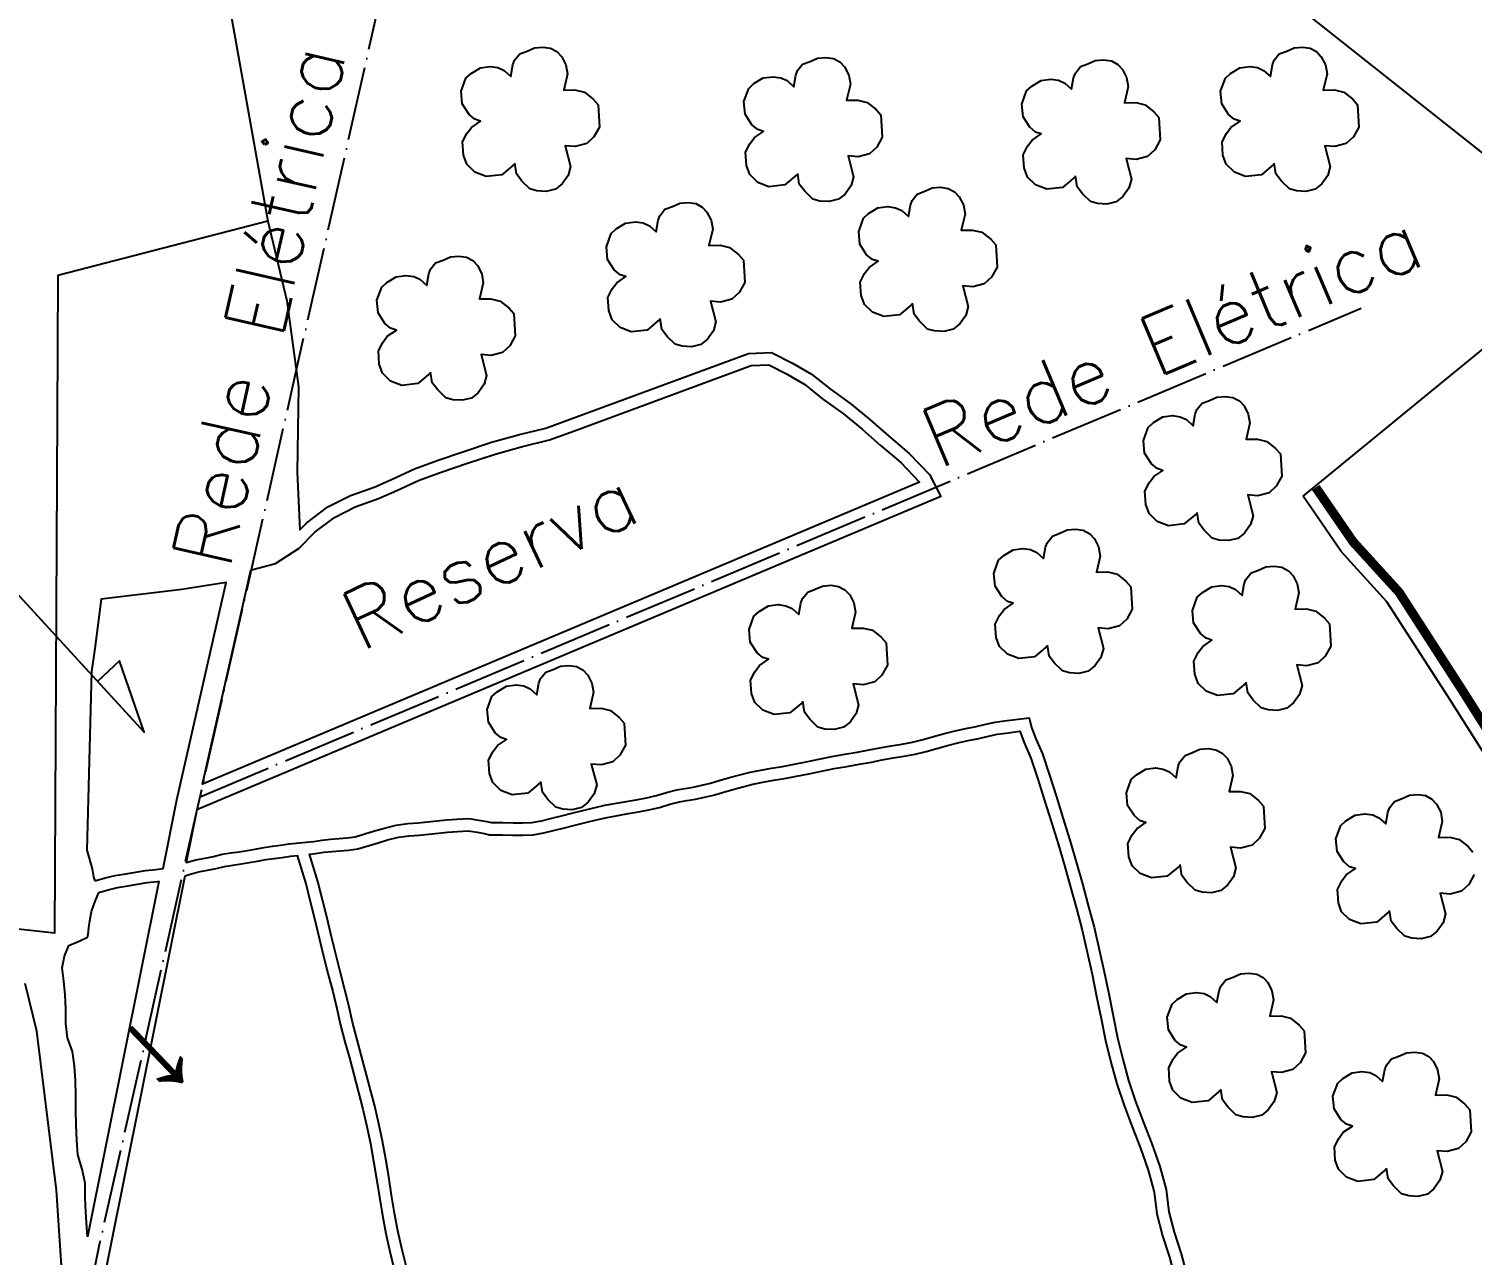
# Model space of a CAD drawing. Extents: x 734557 to 737707, y 7817455 to 7821910.
# Drawn here: x 736051.8 to 736521.6, y 7820057.4 to 7820456.4 of the extents above; entities that cross this region are included whole.
import ezdxf

# ---------------------------------------------------------------- set-up
doc = ezdxf.new("R2010")
doc.units = 0
doc.header["$MEASUREMENT"] = 0
doc.linetypes.add('ACAD_ISO04W100', pattern=[30, 24, -3, 0, -3])
doc.linetypes.add('CONTINUO', pattern=[0])
for name, color, linetype in [('0114000150', 1, 'Continuous'), ('0114000150032', 5, 'Continuous'), ('0114000150033', 5, 'Continuous'), ('CURSOS_D_AGUA', 4, 'Continuous'), ('MATO', 3, 'Continuous'), ('REDE_DE_LUZ', 6, 'ACAD_ISO04W100'), ('TEXTO', 7, 'Continuous')]:
    doc.layers.add(name, color=color, linetype=linetype)
doc.layers.add('0114000150049', color=5, linetype='Continuous', lineweight=25)
doc.layers.add('TEXTO_DIVERSOS', color=7, linetype='Continuous', lineweight=5)
doc.styles.add('ROMANS', font='romans')
doc.styles.add('SIMPLEX', font='simplex', dxfattribs={"height": 0.2})

msp = doc.modelspace()

# ---------------------------------------------------------------- linework, layer by layer
at = {"layer": '0114000150'}
for points in [[(736145.56, 7820718.34), (736054.37, 7820646.36), (736056.44, 7820471.57), (736116.87, 7820465.56), (736129.64, 7820393.86), (736061.25, 7820376.23), (736061.12, 7820352.4), (736060.24, 7820162.14), (735852.66, 7820185.09)], [(737042.82, 7819134.72), (736870.68, 7819321.43), (736793.91, 7819402.49), (736738.48, 7819461.99), (736685.07, 7819519.98), (736624.11, 7819585.42), (736559.11, 7819654.61), (736517.02, 7819700.24), (736484.16, 7819733.16), (736746.12, 7819940.44), (736725.05, 7819970.82), (736697.38, 7819996.73), (736667, 7820041), (736639.63, 7820097.46), (736571.37, 7820164.12), (736548.26, 7820184.6), (736513.82, 7820239.04), (736493.84, 7820270.01), (736478.93, 7820286.39), (736466.56, 7820304.37), (736564.64, 7820384.68), (736246, 7820637.01), (736179.27, 7820690.31)]]:
    msp.add_lwpolyline(points, dxfattribs=at)
at = {"layer": '0114000150032', "linetype": 'CONTINUO', "flags": 128}
for points in [[(736168.55, 7819643.36), (736163.73, 7819645.54), (736158.37, 7819648.51), (736153.08, 7819651.38), (736147.83, 7819654.2), (736142.19, 7819657.19), (736136.4, 7819659.97), (736130.35, 7819662.34), (736124.28, 7819664.48), (736118.2, 7819666.5), (736112, 7819668.47), (736105.63, 7819670.55), (736098.91, 7819672.87), (736086.29, 7819678.51), (736086.22, 7819681.53), (736085.96, 7819687.35), (736085.83, 7819692.34), (736085.68, 7819697.65), (736085.51, 7819703.6), (736085.28, 7819709.88), (736085.03, 7819716.33), (736084.99, 7819722.73), (736084.91, 7819729.13), (736084.78, 7819735.53), (736084.6, 7819741.86), (736084.39, 7819748.16), (736084.34, 7819754.29), (736084.12, 7819760.39), (736083.59, 7819766.44), (736083.32, 7819772.34), (736083.18, 7819778.17), (736082.92, 7819784.33), (736082.68, 7819790.57), (736082.48, 7819796.99), (736082.31, 7819803.34), (736082.14, 7819809.64), (736081.92, 7819815.72), (736081.71, 7819821.83), (736081.51, 7819827.99), (736081.36, 7819834.15), (736081.24, 7819840.31), (736080.93, 7819846.4), (736080.69, 7819852.48), (736080.58, 7819858.51), (736080.42, 7819864.43), (736080.22, 7819870.3), (736079.02, 7819875.56), (736077.86, 7819880.98), (736076.74, 7819886.71), (736076.21, 7819893.12), (736075.97, 7819899.85), (736075.69, 7819906.49), (736075.5, 7819913.11), (736075.48, 7819919.72), (736075.34, 7819926.36), (736075.14, 7819933.01), (736074.82, 7819939.65), (736074.51, 7819946.3), (736074.22, 7819952.96), (736074.03, 7819959.56), (736073.89, 7819966.14), (736073.74, 7819972.88), (736073.56, 7819979.59), (736073.32, 7819986.24), (736073.13, 7819992.8), (736072.96, 7819999.32), (736072.77, 7820005.45), (736072.61, 7820011.25), (736072.51, 7820016.42), (736072.48, 7820020.91), (736072.48, 7820025.05), (736072.55, 7820029.8), (736072.55, 7820030), (736073.68, 7820036.13), (736102.73, 7820180.84), (736104.01, 7820181.21), (736107.06, 7820182.07), (736109.98, 7820182.64), (736112.82, 7820183.23), (736115.5, 7820183.88), (736118.2, 7820184.33), (736120.9, 7820184.67), (736123.54, 7820185.11), (736126.22, 7820185.58), (736129, 7820186.11), (736131.67, 7820186.5), (736134.27, 7820186.82), (736137.04, 7820187.21), (736139.13, 7820187.45), (736142.08, 7820177.85), (736143.55, 7820172.01), (736145.02, 7820166.07), (736146.44, 7820160.06), (736147.88, 7820154.28), (736149.31, 7820148.66), (736150.73, 7820143.13), (736152.08, 7820137.67), (736153.31, 7820132.23), (736154.72, 7820126.81), (736156.19, 7820121.54), (736160.53, 7820104.86), (736161.82, 7820099.26), (736163.04, 7820093.66), (736164.05, 7820087.96), (736165.02, 7820082.17), (736165.92, 7820076.19), (736166.94, 7820070.29), (736168.03, 7820064.42), (736169.33, 7820058.55), (736170.79, 7820052.74), (736172.56, 7820047.16), (736174.45, 7820041.65), (736176.4, 7820036.14), (736178.19, 7820031.33), (736180.1, 7820026.23), (736182.27, 7820020.51), (736184.44, 7820014.89), (736186.56, 7820009.43), (736188.41, 7820003.77), (736190.36, 7819998.01), (736192.4, 7819992.39), (736194.22, 7819987.06), (736195.93, 7819981.87), (736197.66, 7819975.92), (736199.39, 7819969.95), (736201.08, 7819964.1), (736202.72, 7819958.15), (736204.32, 7819952.2), (736205.71, 7819946.31), (736207.12, 7819940.28), (736208.54, 7819934.09), (736209.95, 7819927.85), (736211.36, 7819921.52), (736212.89, 7819915.45), (736214.29, 7819909.46), (736215.48, 7819903.36), (736216.53, 7819897.18), (736217.47, 7819891.08), (736217.94, 7819884.95), (736218.35, 7819878.71), (736218.62, 7819872.46), (736218.81, 7819866.15), (736218.96, 7819859.68), (736219.43, 7819853.51), (736219.95, 7819847.33), (736220.57, 7819841.03), (736221.15, 7819834.66), (736221.71, 7819828.21), (736222.24, 7819822.25), (736222.86, 7819816.38), (736223.64, 7819810.86), (736224.42, 7819804.82), (736225.22, 7819798.43), (736226.03, 7819792.59), (736226.87, 7819786.86), (736227.76, 7819781.29), (736228.7, 7819775.8), (736229.66, 7819770.34), (736230.65, 7819764.99), (736231.65, 7819759.62), (736232.68, 7819754.13), (736233.92, 7819748.63), (736235.24, 7819743.3), (736236.32, 7819738), (736237.58, 7819732.53), (736238.77, 7819727.16), (736239.84, 7819721.75), (736240.87, 7819716.24), (736242.03, 7819710.81), (736243.08, 7819705.44), (736243.97, 7819699.9), (736244.95, 7819694.23), (736245.97, 7819688.6), (736246.93, 7819682.98), (736247.93, 7819677.35), (736248.97, 7819671.84), (736249.91, 7819666.26), (736250.82, 7819660.61), (736251.59, 7819655.39), (736252.35, 7819650.24), (736253.05, 7819645.22), (736253.8, 7819640.38), (736254.58, 7819635.5), (736253.33, 7819634), (736245.61, 7819631.37), (736230.25, 7819626.5), (736223.37, 7819624.38), (736214.53, 7819623.82), (736202.56, 7819628.52), (736190.54, 7819633.74)], [(736070.98, 7820063.36), (736070.75, 7820066.52), (736070.36, 7820071.37), (736070.12, 7820076.14), (736070.17, 7820080.75), (736069.2, 7820085.38), (736067.74, 7820090.01), (736067.47, 7820094.83), (736067.26, 7820099.67), (736067.17, 7820104.55), (736067.09, 7820109.39), (736067.01, 7820114.22), (736066.73, 7820118.96), (736066.02, 7820123.62), (736064.42, 7820128.1), (736063.9, 7820132.76), (736063.9, 7820137.49), (736063.65, 7820142.05), (736063.28, 7820146.54), (736062.69, 7820150.89), (736063.43, 7820154.65), (736064.83, 7820158.1), (736068.42, 7820159.63), (736070.89, 7820160.88), (736071.2, 7820161.85), (736071.4, 7820163.85), (736071.72, 7820166.18), (736072.28, 7820169.19), (736073.34, 7820172.28), (736074.66, 7820175.41), (736077.65, 7820176.23), (736080.74, 7820176.97), (736084.05, 7820177.54), (736090.39, 7820178.6), (736093.64, 7820178.93), (736094.2, 7820179.01)]]:
    msp.add_lwpolyline(points, close=True, dxfattribs=at)
at = {"layer": '0114000150033', "linetype": 'CONTINUO', "flags": 128}
msp.add_lwpolyline([(736257.75, 7819641), (736257.01, 7819645.8), (736256.31, 7819650.81), (736255.55, 7819655.97), (736254.77, 7819661.22), (736253.86, 7819666.91), (736252.9, 7819672.54), (736251.86, 7819678.07), (736250.87, 7819683.67), (736249.9, 7819689.29), (736248.89, 7819694.93), (736247.92, 7819700.55), (736247.02, 7819706.14), (736245.95, 7819711.61), (736244.79, 7819717.02), (736243.77, 7819722.51), (736242.68, 7819727.98), (736241.48, 7819733.41), (736240.23, 7819738.85), (736239.14, 7819744.18), (736237.82, 7819749.55), (736236.6, 7819754.94), (736235.59, 7819760.36), (736234.59, 7819765.72), (736233.59, 7819771.06), (736232.64, 7819776.48), (736231.7, 7819781.94), (736230.82, 7819787.46), (736229.99, 7819793.16), (736229.18, 7819798.95), (736228.39, 7819805.32), (736227.61, 7819811.4), (736226.83, 7819816.87), (736226.22, 7819822.64), (736225.7, 7819828.56), (736225.14, 7819835.01), (736224.56, 7819841.41), (736223.94, 7819847.7), (736223.42, 7819853.83), (736222.95, 7819859.88), (736222.8, 7819866.25), (736222.61, 7819872.61), (736222.34, 7819878.93), (736221.93, 7819885.23), (736221.45, 7819891.54), (736220.47, 7819897.82), (736219.42, 7819904.08), (736218.2, 7819910.3), (736216.78, 7819916.4), (736215.25, 7819922.44), (736213.85, 7819928.72), (736212.44, 7819934.98), (736211.02, 7819941.19), (736209.61, 7819947.23), (736208.2, 7819953.18), (736206.58, 7819959.21), (736204.93, 7819965.18), (736203.23, 7819971.07), (736201.5, 7819977.04), (736199.75, 7819983.06), (736198.01, 7819988.33), (736196.17, 7819993.72), (736194.14, 7819999.34), (736192.21, 7820005.04), (736190.33, 7820010.78), (736188.17, 7820016.34), (736186.01, 7820021.94), (736183.84, 7820027.65), (736181.93, 7820032.73), (736180.16, 7820037.5), (736178.22, 7820042.96), (736176.36, 7820048.41), (736174.64, 7820053.84), (736173.22, 7820059.47), (736171.95, 7820065.22), (736170.88, 7820070.99), (736169.87, 7820076.83), (736168.97, 7820082.8), (736167.99, 7820088.64), (736166.97, 7820094.43), (736165.72, 7820100.14), (736164.41, 7820105.81), (736160.05, 7820122.58), (736158.59, 7820127.85), (736157.2, 7820133.17), (736155.97, 7820138.59), (736154.61, 7820144.1), (736153.19, 7820149.66), (736151.76, 7820155.26), (736150.33, 7820161), (736148.91, 7820167.01), (736147.43, 7820172.98), (736145.93, 7820178.93), (736143.21, 7820187.81), (736145.12, 7820188.06), (736147.81, 7820188.49), (736150.44, 7820188.76), (736153.11, 7820188.99), (736155.86, 7820189.17), (736158.94, 7820189.64), (736162.64, 7820190.73), (736165.51, 7820191.59), (736168.62, 7820192.48), (736172.18, 7820193.4), (736175.58, 7820193.86), (736178.9, 7820194.09), (736182.03, 7820194.4), (736185.12, 7820194.72), (736188.12, 7820195.03), (736191.39, 7820195.24), (736194.8, 7820195.42), (736197.73, 7820194.98), (736200.09, 7820194.59), (736201.75, 7820194.18), (736203.47, 7820194.15), (736206.08, 7820194.15), (736209.37, 7820194.04), (736212.67, 7820194.01), (736216, 7820194.15), (736219.48, 7820194.77), (736223.04, 7820195.64), (736226.2, 7820196.46), (736229.49, 7820197.3), (736233.05, 7820198.15), (736236.57, 7820199), (736240.08, 7820199.84), (736243.51, 7820200.44), (736246.92, 7820201.04), (736250.26, 7820201.62), (736253.65, 7820202.3), (736257.08, 7820203.04), (736260.48, 7820204.09), (736263.57, 7820204.91), (736266.02, 7820205.31), (736268.82, 7820205.78), (736274.65, 7820207.08), (736277.64, 7820207.94), (736280.92, 7820208.94), (736287.5, 7820210.67), (736290.77, 7820211.3), (736294.17, 7820211.92), (736297.82, 7820212.5), (736301.69, 7820213.21), (736305.68, 7820213.99), (736309.81, 7820214.9), (736313.93, 7820215.73), (736318.05, 7820216.41), (736322.08, 7820217.11), (736326.06, 7820217.83), (736329.56, 7820218.53), (736333.1, 7820219.18), (736336.71, 7820219.71), (736340.31, 7820220.45), (736343.9, 7820221.29), (736347.38, 7820222.28), (736350.83, 7820223.22), (736354.21, 7820224.06), (736357.6, 7820224.81), (736360.99, 7820225.51), (736364.17, 7820226.22), (736367.02, 7820226.88), (736369.86, 7820227.24), (736374.39, 7820227.85), (736375.87, 7820223.88), (736377.97, 7820219.07), (736380.22, 7820212.28), (736382.45, 7820205.29), (736384.68, 7820198.19), (736386.81, 7820191.21), (736388.89, 7820184.21), (736390.87, 7820177.17), (736392.78, 7820170.14), (736394.67, 7820163.1), (736396.3, 7820155.95), (736397.88, 7820148.77), (736399.38, 7820141.55), (736400.84, 7820134.35), (736402.27, 7820127.18), (736404, 7820120.12), (736405.93, 7820113.08), (736408.3, 7820106.05), (736410.91, 7820099.09), (736413.64, 7820092.17), (736416.11, 7820085.05), (736418.06, 7820077.91), (736418.97, 7820070.76), (736420.78, 7820063.69), (736423.06, 7820056.67), (736424.93, 7820049.64), (736426.8, 7820042.59), (736428.7, 7820035.48), (736430.7, 7820028.28), (736432.76, 7820021.04), (736434.76, 7820013.86), (736436.73, 7820006.68), (736438.63, 7819999.5), (736440.38, 7819992.3), (736442.04, 7819985.1), (736443.61, 7819977.94), (736445.13, 7819970.77), (736446.56, 7819963.57), (736447.94, 7819956.36), (736449.31, 7819949.15), (736450.58, 7819941.8), (736451.79, 7819934.46), (736452.87, 7819927.14), (736453.81, 7819919.82), (736454.68, 7819912.51), (736455.53, 7819905.35), (736456.41, 7819898.21), (736457.38, 7819891.13), (736459.07, 7819884.45), (736461.12, 7819877.98), (736461.79, 7819870.71), (736462.46, 7819863.44), (736463.12, 7819856.2), (736464.01, 7819849), (736465.02, 7819841.84), (736465.94, 7819834.69), (736466.88, 7819827.6), (736467.89, 7819820.62), (736468.78, 7819813.65), (736469.61, 7819806.68), (736470.72, 7819799.59), (736471.89, 7819792.55), (736473.2, 7819785.62), (736474.51, 7819778.6), (736475.8, 7819771.54), (736477.28, 7819764.72), (736478.68, 7819758.08), (736479.96, 7819751.81), (736480.51, 7819746.66), (736480.7, 7819742.09), (736477.8, 7819738.39), (736474.54, 7819735.11), (736470.54, 7819732.69), (736466.52, 7819730.39), (736462.5, 7819728.15), (736458.1, 7819726.01), (736453.8, 7819723.86), (736449.72, 7819721.7), (736441.72, 7819717.63), (736437.28, 7819715.4), (736432.8, 7819713.23), (736428.24, 7819711.19), (736423.64, 7819709.11), (736419.04, 7819707), (736415.47, 7819705.34), (736411.68, 7819703.62), (736407.47, 7819701.79), (736403.21, 7819699.8), (736398.92, 7819697.74), (736394.68, 7819695.91), (736390.5, 7819693.99), (736382.2, 7819689.78), (736373.3, 7819686.05), (736368.99, 7819684.44), (736365, 7819682.94), (736360.92, 7819681.32), (736356.79, 7819679.64), (736352.27, 7819677.83), (736347.73, 7819676), (736343.15, 7819674.1), (736333.83, 7819670.55), (736325.04, 7819666.86), (736320.82, 7819665.29), (736316.49, 7819663.34), (736312.09, 7819661.2), (736307.46, 7819659.16), (736303.42, 7819657.37), (736296.55, 7819654), (736291.49, 7819651.88), (736281.74, 7819647.41), (736277.07, 7819645.03), (736272.47, 7819642.62), (736268.6, 7819639.11), (736264.89, 7819635.44), (736261.5, 7819631.43), (736260.18, 7819629.65), (736258.5, 7819636.31)], close=True, dxfattribs=at)
at = {"layer": '0114000150049'}
msp.add_lwpolyline([(736048.72, 7819947.48), (736058.6, 7819991.47), (736064.21, 7820020.22), (736065.78, 7820025.53), (736063.44, 7820039.18), (736060.81, 7820078.55), (736054.49, 7820130.27), (736050.6, 7820145.75)], dxfattribs=at)
at = {"layer": 'CURSOS_D_AGUA', "const_width": 3}
msp.add_lwpolyline([(736470.68, 7820307.21), (736482.86, 7820289.5), (736497.82, 7820273.07), (736518.03, 7820241.73), (736552.11, 7820187.87), (736574.78, 7820167.78), (736643.75, 7820100.43), (736671.34, 7820043.52), (736701.2, 7820000.01), (736728.86, 7819974.11), (736818.1, 7819845.41)], dxfattribs=at)
at = {"layer": 'MATO', "linetype": 'Continuous', "flags": 128}
for points in [[(736667, 7820041), (736639.63, 7820097.46), (736571.37, 7820164.12), (736548.26, 7820184.6), (736513.82, 7820239.04), (736493.84, 7820270.01), (736478.93, 7820286.39), (736466.56, 7820304.37), (736564.64, 7820384.68), (736246, 7820637.01), (736179.27, 7820690.31)], [(736116.87, 7820465.56), (736129.64, 7820393.86), (736135.82, 7820367.92), (736139.65, 7820339.91), (736139.17, 7820312.14), (736140.01, 7820293.36), (736142.33, 7820295.72), (736149.18, 7820300.86), (736156.51, 7820304.6), (736164.21, 7820307.34), (736169.92, 7820309.83), (736177.4, 7820313.29), (736185.08, 7820316.07), (736193.04, 7820318.83), (736202.41, 7820321.91), (736211.51, 7820324.45), (736220.1, 7820326.5), (736228.03, 7820329.39), (736286.11, 7820350.84), (736293.57, 7820351.15), (736300.4, 7820347.67), (736306.62, 7820344.02), (736312.71, 7820339.17), (736319.45, 7820334.33), (736325.71, 7820329.26), (736331.59, 7820324.01), (736338.39, 7820318.29), (736344.95, 7820311.4), (736348.66, 7820304.22), (736106.53, 7820202.31), (736103.09, 7820185.11), (736106.14, 7820185.96), (736109.18, 7820186.56), (736111.94, 7820187.14), (736114.71, 7820187.81), (736117.63, 7820188.29), (736120.32, 7820188.63), (736125.51, 7820189.52), (736128.34, 7820190.05), (736131.13, 7820190.46), (736133.75, 7820190.79), (736136.54, 7820191.17), (736139.98, 7820191.57), (736144.54, 7820192.02), (736147.3, 7820192.46), (736150.07, 7820192.74), (736152.81, 7820192.98), (736155.44, 7820193.15), (736158.07, 7820193.55), (736164.39, 7820195.43), (736167.57, 7820196.34), (736171.41, 7820197.33), (736175.18, 7820197.84), (736178.56, 7820198.07), (736187.78, 7820199.01), (736191.16, 7820199.24), (736195, 7820199.43), (736198.35, 7820198.93), (736200.9, 7820198.51), (736202.27, 7820198.17), (736203.51, 7820198.15), (736206.14, 7820198.15), (736209.45, 7820198.04), (736212.61, 7820198.01), (736215.56, 7820198.13), (736218.66, 7820198.69), (736222.06, 7820199.52), (736225.2, 7820200.34), (736228.53, 7820201.18), (736239.27, 7820203.76), (736249.52, 7820205.55), (736252.84, 7820206.22), (736256.07, 7820206.91), (736259.38, 7820207.93), (736262.73, 7820208.83), (736268.06, 7820209.7), (736273.66, 7820210.96), (736276.51, 7820211.78), (736279.84, 7820212.79), (736286.61, 7820214.57), (736290.03, 7820215.23), (736293.5, 7820215.86), (736297.14, 7820216.44), (736300.95, 7820217.14), (736304.87, 7820217.91), (736308.98, 7820218.82), (736313.21, 7820219.67), (736317.38, 7820220.35), (736321.38, 7820221.05), (736325.31, 7820221.76), (736328.81, 7820222.46), (736332.45, 7820223.12), (736336.02, 7820223.65), (736339.45, 7820224.35), (736342.89, 7820225.16), (736346.31, 7820226.13), (736349.82, 7820227.09), (736353.3, 7820227.95), (736356.76, 7820228.72), (736360.15, 7820229.42), (736363.28, 7820230.12), (736366.31, 7820230.82), (736369.34, 7820231.21), (736377.39, 7820232.28), (736378.21, 7820229.04), (736379.58, 7820225.38), (736381.71, 7820220.5), (736384.02, 7820213.52), (736386.27, 7820206.49), (736388.5, 7820199.37), (736390.64, 7820192.36), (736392.74, 7820185.32), (736394.72, 7820178.24), (736396.64, 7820171.18), (736398.55, 7820164.06), (736400.2, 7820156.82), (736401.79, 7820149.61), (736403.3, 7820142.35), (736406.18, 7820128.05), (736407.87, 7820121.13), (736409.76, 7820114.25), (736412.07, 7820107.39), (736414.64, 7820100.53), (736417.39, 7820093.56), (736419.93, 7820086.23), (736421.99, 7820078.69), (736422.9, 7820071.51), (736424.63, 7820064.81), (736426.9, 7820057.8), (736432.56, 7820036.53)]]:
    msp.add_lwpolyline(points, dxfattribs=at)
at = {"layer": 'MATO', "flags": 128}
msp.add_lwpolyline([(736262.37, 7820275.48), (736108.38, 7820210.68), (736124.08, 7820280.25), (736124.79, 7820280.47), (736132.1, 7820282.45), (736139.85, 7820287.49), (736144.97, 7820292.7), (736151.3, 7820297.45), (736158.1, 7820300.92), (736165.68, 7820303.62), (736171.56, 7820306.18), (736178.92, 7820309.58), (736186.41, 7820312.3), (736194.32, 7820315.04), (736203.57, 7820318.08), (736212.51, 7820320.58), (736221.25, 7820322.66), (736229.41, 7820325.64), (736286.91, 7820346.87), (736292.69, 7820347.11), (736298.48, 7820344.16), (736304.35, 7820340.72), (736310.3, 7820335.98), (736317.02, 7820331.15), (736323.11, 7820326.22), (736328.96, 7820320.99), (736335.64, 7820315.37), (736341.66, 7820309.06), (736341.73, 7820308.91)], close=True, dxfattribs=at)
at = {"layer": 'MATO'}
msp.add_lwpolyline([(736073.33, 7820179.19), (736076.65, 7820180.11), (736079.94, 7820180.89), (736083.38, 7820181.48), (736089.85, 7820182.56), (736093.16, 7820182.9), (736095.56, 7820183.23), (736100.03, 7820205.5), (736116.01, 7820276.31), (736101.66, 7820273.97), (736075.38, 7820270.83), (736073.35, 7820254.78), (736072.25, 7820247.32), (736070.76, 7820189.21), (736072.47, 7820183.13), (736072.88, 7820180.49)], close=True, dxfattribs=at)
at = {"layer": 'MATO', "linetype": 'CONTINUO'}
for points in [[(736209.86, 7820412.39, 0), (736205.8, 7820408.98, 0), (736200.65, 7820408.39, 0), (736196.97, 7820409.82, 0), (736194.36, 7820412.37, 0), (736193.29, 7820415.31, 0), (736193, 7820419.64, 0), (736194.4, 7820422.38, 0), (736195.88, 7820424.4, 0), (736198.85, 7820426.42, 0), (736196.96, 7820427.02, 0), (736195.1, 7820428.56, 0), (736192.91, 7820432.01, 0), (736192.52, 7820436.12, 0), (736194.1, 7820440.4, 0), (736195.76, 7820441.93, 0), (736198.79, 7820443.78, 0), (736201.96, 7820444.21, 0), (736204.51, 7820443.85, 0), (736206.52, 7820442.92, 0), (736208.72, 7820440.95, 0), (736209.38, 7820444.71, 0), (736209.94, 7820446.21, 0), (736211.59, 7820448.29, 0), (736214.04, 7820449.19, 0), (736216.43, 7820450.25, 0), (736219.12, 7820450.5, 0), (736221.66, 7820450.13, 0), (736223.73, 7820449.04, 0), (736225.26, 7820447.39, 0), (736226.6, 7820444.73, 0), (736227.13, 7820441.78, 0), (736225.91, 7820436.52, 0), (736229.59, 7820436.58, 0), (736232.64, 7820435.85, 0), (736235.52, 7820433.57, 0), (736237.11, 7820431.75, 0), (736237.54, 7820424.51, 0), (736235.76, 7820421.26, 0), (736233.41, 7820419.1, 0), (736229.69, 7820418.11, 0), (736226.44, 7820418.4, 0), (736228.18, 7820411.64, 0), (736227.38, 7820408.75, 0), (736225.42, 7820406, 0), (736223.27, 7820404.29, 0), (736220.21, 7820403.54, 0), (736217.18, 7820403.72, 0), (736214.91, 7820404.36, 0), (736212.3, 7820406.92, 0), (736210.53, 7820409.23, 0), (736209.98, 7820412.74, 0)], [(736457.07, 7820412.39, 0), (736453.02, 7820408.98, 0), (736447.86, 7820408.39, 0), (736444.19, 7820409.82, 0), (736441.58, 7820412.37, 0), (736440.5, 7820415.31, 0), (736440.21, 7820419.64, 0), (736441.62, 7820422.38, 0), (736443.1, 7820424.4, 0), (736446.07, 7820426.42, 0), (736444.18, 7820427.02, 0), (736442.32, 7820428.56, 0), (736440.13, 7820432.01, 0), (736439.73, 7820436.12, 0), (736441.31, 7820440.4, 0), (736442.97, 7820441.93, 0), (736446, 7820443.78, 0), (736449.18, 7820444.21, 0), (736451.72, 7820443.85, 0), (736453.73, 7820442.92, 0), (736455.93, 7820440.95, 0), (736456.59, 7820444.71, 0), (736457.16, 7820446.21, 0), (736458.8, 7820448.29, 0), (736461.25, 7820449.19, 0), (736463.64, 7820450.25, 0), (736466.33, 7820450.5, 0), (736468.87, 7820450.13, 0), (736470.94, 7820449.04, 0), (736472.48, 7820447.39, 0), (736473.82, 7820444.73, 0), (736474.35, 7820441.78, 0), (736473.12, 7820436.52, 0), (736476.81, 7820436.58, 0), (736479.86, 7820435.85, 0), (736482.73, 7820433.57, 0), (736484.32, 7820431.75, 0), (736484.76, 7820424.51, 0), (736482.98, 7820421.26, 0), (736480.62, 7820419.1, 0), (736476.91, 7820418.11, 0), (736473.65, 7820418.4, 0), (736475.39, 7820411.64, 0), (736474.6, 7820408.75, 0), (736472.64, 7820406, 0), (736470.49, 7820404.29, 0), (736467.43, 7820403.54, 0), (736464.4, 7820403.72, 0), (736462.12, 7820404.36, 0), (736459.51, 7820406.92, 0), (736457.74, 7820409.23, 0), (736457.2, 7820412.74, 0)], [(736301.94, 7820409.07, 0), (736297.88, 7820405.67, 0), (736292.73, 7820405.07, 0), (736289.05, 7820406.5, 0), (736286.45, 7820409.06, 0), (736285.37, 7820411.99, 0), (736285.08, 7820416.33, 0), (736286.49, 7820419.06, 0), (736287.97, 7820421.09, 0), (736290.94, 7820423.1, 0), (736289.05, 7820423.7, 0), (736287.19, 7820425.24, 0), (736284.99, 7820428.69, 0), (736284.6, 7820432.8, 0), (736286.18, 7820437.08, 0), (736287.84, 7820438.62, 0), (736290.87, 7820440.47, 0), (736294.05, 7820440.89, 0), (736296.59, 7820440.53, 0), (736298.6, 7820439.6, 0), (736300.8, 7820437.63, 0), (736301.46, 7820441.39, 0), (736302.02, 7820442.89, 0), (736303.67, 7820444.98, 0), (736306.12, 7820445.87, 0), (736308.51, 7820446.94, 0), (736311.2, 7820447.18, 0), (736313.74, 7820446.82, 0), (736315.81, 7820445.73, 0), (736317.34, 7820444.07, 0), (736318.69, 7820441.42, 0), (736319.21, 7820438.46, 0), (736317.99, 7820433.21, 0), (736321.68, 7820433.26, 0), (736324.73, 7820432.53, 0), (736327.6, 7820430.25, 0), (736329.19, 7820428.43, 0), (736329.62, 7820421.19, 0), (736327.85, 7820417.95, 0), (736325.49, 7820415.79, 0), (736321.78, 7820414.8, 0), (736318.52, 7820415.08, 0), (736320.26, 7820408.32, 0), (736319.46, 7820405.44, 0), (736317.51, 7820402.69, 0), (736315.36, 7820400.97, 0), (736312.3, 7820400.22, 0), (736309.26, 7820400.4, 0), (736306.99, 7820401.05, 0), (736304.38, 7820403.61, 0), (736302.61, 7820405.92, 0), (736302.07, 7820409.42, 0)], [(736392.37, 7820408.24, 0), (736388.31, 7820404.84, 0), (736383.15, 7820404.24, 0), (736379.48, 7820405.67, 0), (736376.87, 7820408.23, 0), (736375.8, 7820411.17, 0), (736375.5, 7820415.5, 0), (736376.91, 7820418.23, 0), (736378.39, 7820420.26, 0), (736381.36, 7820422.27, 0), (736379.47, 7820422.87, 0), (736377.61, 7820424.41, 0), (736375.42, 7820427.86, 0), (736375.02, 7820431.97, 0), (736376.6, 7820436.25, 0), (736378.27, 7820437.79, 0), (736381.29, 7820439.64, 0), (736384.47, 7820440.06, 0), (736387.01, 7820439.7, 0), (736389.02, 7820438.77, 0), (736391.23, 7820436.8, 0), (736391.89, 7820440.56, 0), (736392.45, 7820442.06, 0), (736394.09, 7820444.15, 0), (736396.54, 7820445.05, 0), (736398.93, 7820446.11, 0), (736401.62, 7820446.35, 0), (736404.17, 7820445.99, 0), (736406.23, 7820444.9, 0), (736407.77, 7820443.24, 0), (736409.11, 7820440.59, 0), (736409.64, 7820437.64, 0), (736408.42, 7820432.38, 0), (736412.1, 7820432.43, 0), (736415.15, 7820431.7, 0), (736418.02, 7820429.42, 0), (736419.62, 7820427.6, 0), (736420.05, 7820420.36, 0), (736418.27, 7820417.12, 0), (736415.91, 7820414.96, 0), (736412.2, 7820413.97, 0), (736408.95, 7820414.25, 0), (736410.68, 7820407.49, 0), (736409.89, 7820404.61, 0), (736407.93, 7820401.86, 0), (736405.78, 7820400.14, 0), (736402.72, 7820399.39, 0), (736399.69, 7820399.57, 0), (736397.41, 7820400.22, 0), (736394.81, 7820402.78, 0), (736393.03, 7820405.09, 0), (736392.49, 7820408.59, 0)], [(736339.27, 7820366.79, 0), (736335.22, 7820363.39, 0), (736330.06, 7820362.79, 0), (736326.39, 7820364.22, 0), (736323.78, 7820366.78, 0), (736322.7, 7820369.71, 0), (736322.41, 7820374.05, 0), (736323.82, 7820376.78, 0), (736325.3, 7820378.81, 0), (736328.27, 7820380.82, 0), (736326.38, 7820381.42, 0), (736324.52, 7820382.96, 0), (736322.33, 7820386.41, 0), (736321.93, 7820390.52, 0), (736323.51, 7820394.8, 0), (736325.17, 7820396.34, 0), (736328.2, 7820398.19, 0), (736331.38, 7820398.61, 0), (736333.92, 7820398.25, 0), (736335.93, 7820397.32, 0), (736338.13, 7820395.35, 0), (736338.79, 7820399.11, 0), (736339.36, 7820400.61, 0), (736341, 7820402.7, 0), (736343.45, 7820403.59, 0), (736345.84, 7820404.66, 0), (736348.53, 7820404.9, 0), (736351.07, 7820404.54, 0), (736353.14, 7820403.45, 0), (736354.68, 7820401.79, 0), (736356.02, 7820399.14, 0), (736356.54, 7820396.18, 0), (736355.32, 7820390.93, 0), (736359.01, 7820390.98, 0), (736362.06, 7820390.25, 0), (736364.93, 7820387.97, 0), (736366.52, 7820386.15, 0), (736366.96, 7820378.91, 0), (736365.18, 7820375.67, 0), (736362.82, 7820373.51, 0), (736359.11, 7820372.52, 0), (736355.85, 7820372.8, 0), (736357.59, 7820366.04, 0), (736356.79, 7820363.16, 0), (736354.84, 7820360.41, 0), (736352.69, 7820358.69, 0), (736349.63, 7820357.94, 0), (736346.6, 7820358.12, 0), (736344.32, 7820358.77, 0), (736341.71, 7820361.33, 0), (736339.94, 7820363.64, 0), (736339.4, 7820367.14, 0)], [(736257.14, 7820361.82, 0), (736253.09, 7820358.41, 0), (736247.93, 7820357.82, 0), (736244.26, 7820359.24, 0), (736241.65, 7820361.8, 0), (736240.57, 7820364.74, 0), (736240.28, 7820369.07, 0), (736241.69, 7820371.81, 0), (736243.17, 7820373.83, 0), (736246.14, 7820375.85, 0), (736244.25, 7820376.45, 0), (736242.39, 7820377.99, 0), (736240.2, 7820381.44, 0), (736239.8, 7820385.55, 0), (736241.38, 7820389.83, 0), (736243.04, 7820391.36, 0), (736246.07, 7820393.21, 0), (736249.25, 7820393.64, 0), (736251.79, 7820393.28, 0), (736253.8, 7820392.35, 0), (736256.01, 7820390.38, 0), (736256.67, 7820394.14, 0), (736257.23, 7820395.64, 0), (736258.87, 7820397.72, 0), (736261.32, 7820398.62, 0), (736263.71, 7820399.68, 0), (736266.4, 7820399.93, 0), (736268.94, 7820399.56, 0), (736271.01, 7820398.47, 0), (736272.55, 7820396.81, 0), (736273.89, 7820394.16, 0), (736274.42, 7820391.21, 0), (736273.19, 7820385.95, 0), (736276.88, 7820386.01, 0), (736279.93, 7820385.27, 0), (736282.8, 7820383, 0), (736284.4, 7820381.18, 0), (736284.83, 7820373.93, 0), (736283.05, 7820370.69, 0), (736280.69, 7820368.53, 0), (736276.98, 7820367.54, 0), (736273.72, 7820367.83, 0), (736275.46, 7820361.07, 0), (736274.67, 7820358.18, 0), (736272.71, 7820355.43, 0), (736270.56, 7820353.72, 0), (736267.5, 7820352.97, 0), (736264.47, 7820353.15, 0), (736262.19, 7820353.79, 0), (736259.59, 7820356.35, 0), (736257.81, 7820358.66, 0), (736257.27, 7820362.17, 0)], [(736182.48, 7820344.41, 0), (736178.42, 7820341, 0), (736173.27, 7820340.41, 0), (736169.6, 7820341.84, 0), (736166.99, 7820344.39, 0), (736165.91, 7820347.33, 0), (736165.62, 7820351.66, 0), (736167.03, 7820354.4, 0), (736168.51, 7820356.42, 0), (736171.48, 7820358.44, 0), (736169.59, 7820359.04, 0), (736167.73, 7820360.58, 0), (736165.53, 7820364.03, 0), (736165.14, 7820368.14, 0), (736166.72, 7820372.42, 0), (736168.38, 7820373.95, 0), (736171.41, 7820375.8, 0), (736174.59, 7820376.23, 0), (736177.13, 7820375.87, 0), (736179.14, 7820374.94, 0), (736181.34, 7820372.97, 0), (736182, 7820376.73, 0), (736182.56, 7820378.23, 0), (736184.21, 7820380.31, 0), (736186.66, 7820381.21, 0), (736189.05, 7820382.27, 0), (736191.74, 7820382.52, 0), (736194.28, 7820382.15, 0), (736196.35, 7820381.06, 0), (736197.88, 7820379.41, 0), (736199.23, 7820376.75, 0), (736199.75, 7820373.8, 0), (736198.53, 7820368.54, 0), (736202.22, 7820368.6, 0), (736205.27, 7820367.86, 0), (736208.14, 7820365.59, 0), (736209.73, 7820363.77, 0), (736210.17, 7820356.53, 0), (736208.39, 7820353.28, 0), (736206.03, 7820351.12, 0), (736202.32, 7820350.13, 0), (736199.06, 7820350.42, 0), (736200.8, 7820343.66, 0), (736200, 7820340.77, 0), (736198.05, 7820338.02, 0), (736195.9, 7820336.31, 0), (736192.84, 7820335.56, 0), (736189.81, 7820335.74, 0), (736187.53, 7820336.38, 0), (736184.92, 7820338.94, 0), (736183.15, 7820341.25, 0), (736182.61, 7820344.76, 0)], [(736431.95, 7820298.74, 0), (736427.89, 7820295.34, 0), (736422.74, 7820294.74, 0), (736419.06, 7820296.17, 0), (736416.45, 7820298.73, 0), (736415.38, 7820301.67, 0), (736415.09, 7820306, 0), (736416.49, 7820308.74, 0), (736417.97, 7820310.76, 0), (736420.94, 7820312.77, 0), (736419.05, 7820313.38, 0), (736417.19, 7820314.91, 0), (736415, 7820318.37, 0), (736414.61, 7820322.48, 0), (736416.19, 7820326.76, 0), (736417.85, 7820328.29, 0), (736420.88, 7820330.14, 0), (736424.05, 7820330.57, 0), (736426.6, 7820330.2, 0), (736428.6, 7820329.27, 0), (736430.81, 7820327.31, 0), (736431.47, 7820331.06, 0), (736432.03, 7820332.57, 0), (736433.68, 7820334.65, 0), (736436.13, 7820335.55, 0), (736438.52, 7820336.61, 0), (736441.21, 7820336.85, 0), (736443.75, 7820336.49, 0), (736445.82, 7820335.4, 0), (736447.35, 7820333.74, 0), (736448.69, 7820331.09, 0), (736449.22, 7820328.14, 0), (736448, 7820322.88, 0), (736451.68, 7820322.93, 0), (736454.73, 7820322.2, 0), (736457.6, 7820319.93, 0), (736459.2, 7820318.1, 0), (736459.63, 7820310.86, 0), (736457.85, 7820307.62, 0), (736455.5, 7820305.46, 0), (736451.78, 7820304.47, 0), (736448.53, 7820304.76, 0), (736450.27, 7820297.99, 0), (736449.47, 7820295.11, 0), (736447.51, 7820292.36, 0), (736445.36, 7820290.64, 0), (736442.3, 7820289.89, 0), (736439.27, 7820290.08, 0), (736437, 7820290.72, 0), (736434.39, 7820293.28, 0), (736432.62, 7820295.59, 0), (736432.07, 7820299.09, 0)], [(736383.24, 7820255.5, 0), (736379.19, 7820252.09, 0), (736374.03, 7820251.5, 0), (736370.36, 7820252.93, 0), (736367.75, 7820255.49, 0), (736366.68, 7820258.42, 0), (736366.38, 7820262.75, 0), (736367.79, 7820265.49, 0), (736369.27, 7820267.51, 0), (736372.24, 7820269.53, 0), (736370.35, 7820270.13, 0), (736368.49, 7820271.67, 0), (736366.3, 7820275.12, 0), (736365.9, 7820279.23, 0), (736367.48, 7820283.51, 0), (736369.14, 7820285.04, 0), (736372.17, 7820286.89, 0), (736375.35, 7820287.32, 0), (736377.89, 7820286.96, 0), (736379.9, 7820286.03, 0), (736382.11, 7820284.06, 0), (736382.77, 7820287.82, 0), (736383.33, 7820289.32, 0), (736384.97, 7820291.4, 0), (736387.42, 7820292.3, 0), (736389.81, 7820293.36, 0), (736392.5, 7820293.61, 0), (736395.04, 7820293.25, 0), (736397.11, 7820292.15, 0), (736398.65, 7820290.5, 0), (736399.99, 7820287.84, 0), (736400.52, 7820284.89, 0), (736399.3, 7820279.63, 0), (736402.98, 7820279.69, 0), (736406.03, 7820278.96, 0), (736408.9, 7820276.68, 0), (736410.5, 7820274.86, 0), (736410.93, 7820267.62, 0), (736409.15, 7820264.37, 0), (736406.79, 7820262.21, 0), (736403.08, 7820261.22, 0), (736399.82, 7820261.51, 0), (736401.56, 7820254.75, 0), (736400.77, 7820251.86, 0), (736398.81, 7820249.11, 0), (736396.66, 7820247.4, 0), (736393.6, 7820246.65, 0), (736390.57, 7820246.83, 0), (736388.29, 7820247.48, 0), (736385.69, 7820250.04, 0), (736383.91, 7820252.34, 0), (736383.37, 7820255.85, 0)], [(736447.9, 7820243.47, 0), (736443.84, 7820240.06, 0), (736438.68, 7820239.47, 0), (736435.01, 7820240.89, 0), (736432.4, 7820243.45, 0), (736431.33, 7820246.39, 0), (736431.04, 7820250.72, 0), (736432.44, 7820253.46, 0), (736433.92, 7820255.48, 0), (736436.89, 7820257.49, 0), (736435, 7820258.1, 0), (736433.14, 7820259.63, 0), (736430.95, 7820263.09, 0), (736430.55, 7820267.2, 0), (736432.14, 7820271.48, 0), (736433.8, 7820273.01, 0), (736436.82, 7820274.86, 0), (736440, 7820275.29, 0), (736442.55, 7820274.92, 0), (736444.55, 7820274, 0), (736446.76, 7820272.03, 0), (736447.42, 7820275.79, 0), (736447.98, 7820277.29, 0), (736449.63, 7820279.37, 0), (736452.08, 7820280.27, 0), (736454.47, 7820281.33, 0), (736457.16, 7820281.58, 0), (736459.7, 7820281.21, 0), (736461.77, 7820280.12, 0), (736463.3, 7820278.46, 0), (736464.64, 7820275.81, 0), (736465.17, 7820272.86, 0), (736463.95, 7820267.6, 0), (736467.63, 7820267.66, 0), (736470.68, 7820266.92, 0), (736473.55, 7820264.65, 0), (736475.15, 7820262.83, 0), (736475.58, 7820255.58, 0), (736473.8, 7820252.34, 0), (736471.45, 7820250.18, 0), (736467.73, 7820249.19, 0), (736464.48, 7820249.48, 0), (736466.22, 7820242.71, 0), (736465.42, 7820239.83, 0), (736463.46, 7820237.08, 0), (736461.31, 7820235.37, 0), (736458.25, 7820234.61, 0), (736455.22, 7820234.8, 0), (736452.95, 7820235.44, 0), (736450.34, 7820238, 0), (736448.57, 7820240.31, 0), (736448.02, 7820243.81, 0)], [(736303.6, 7820237.26, 0), (736299.55, 7820233.85, 0), (736294.39, 7820233.26, 0), (736290.72, 7820234.69, 0), (736288.11, 7820237.25, 0), (736287.04, 7820240.18, 0), (736286.74, 7820244.52, 0), (736288.15, 7820247.25, 0), (736289.63, 7820249.27, 0), (736292.6, 7820251.29, 0), (736290.71, 7820251.89, 0), (736288.85, 7820253.43, 0), (736286.66, 7820256.88, 0), (736286.26, 7820260.99, 0), (736287.84, 7820265.27, 0), (736289.5, 7820266.8, 0), (736292.53, 7820268.66, 0), (736295.71, 7820269.08, 0), (736298.25, 7820268.72, 0), (736300.26, 7820267.79, 0), (736302.47, 7820265.82, 0), (736303.13, 7820269.58, 0), (736303.69, 7820271.08, 0), (736305.33, 7820273.16, 0), (736307.78, 7820274.06, 0), (736310.17, 7820275.12, 0), (736312.86, 7820275.37, 0), (736315.41, 7820275.01, 0), (736317.47, 7820273.91, 0), (736319.01, 7820272.26, 0), (736320.35, 7820269.6, 0), (736320.88, 7820266.65, 0), (736319.66, 7820261.39, 0), (736323.34, 7820261.45, 0), (736326.39, 7820260.72, 0), (736329.26, 7820258.44, 0), (736330.86, 7820256.62, 0), (736331.29, 7820249.38, 0), (736329.51, 7820246.14, 0), (736327.15, 7820243.98, 0), (736323.44, 7820242.98, 0), (736320.18, 7820243.27, 0), (736321.92, 7820236.51, 0), (736321.13, 7820233.63, 0), (736319.17, 7820230.87, 0), (736317.02, 7820229.16, 0), (736313.96, 7820228.41, 0), (736310.93, 7820228.59, 0), (736308.65, 7820229.24, 0), (736306.05, 7820231.8, 0), (736304.27, 7820234.11, 0), (736303.73, 7820237.61, 0)], [(736218.33, 7820211.16, 0), (736214.28, 7820207.76, 0), (736209.12, 7820207.16, 0), (736205.45, 7820208.59, 0), (736202.84, 7820211.15, 0), (736201.76, 7820214.08, 0), (736201.47, 7820218.42, 0), (736202.88, 7820221.15, 0), (736204.36, 7820223.18, 0), (736207.33, 7820225.19, 0), (736205.44, 7820225.79, 0), (736203.58, 7820227.33, 0), (736201.39, 7820230.78, 0), (736200.99, 7820234.89, 0), (736202.57, 7820239.17, 0), (736204.23, 7820240.71, 0), (736207.26, 7820242.56, 0), (736210.44, 7820242.98, 0), (736212.98, 7820242.62, 0), (736214.99, 7820241.69, 0), (736217.2, 7820239.72, 0), (736217.86, 7820243.48, 0), (736218.42, 7820244.98, 0), (736220.06, 7820247.07, 0), (736222.51, 7820247.96, 0), (736224.9, 7820249.03, 0), (736227.59, 7820249.27, 0), (736230.13, 7820248.91, 0), (736232.2, 7820247.82, 0), (736233.74, 7820246.16, 0), (736235.08, 7820243.51, 0), (736235.61, 7820240.55, 0), (736234.39, 7820235.3, 0), (736238.07, 7820235.35, 0), (736241.12, 7820234.62, 0), (736243.99, 7820232.34, 0), (736245.59, 7820230.52, 0), (736246.02, 7820223.28, 0), (736244.24, 7820220.04, 0), (736241.88, 7820217.88, 0), (736238.17, 7820216.89, 0), (736234.91, 7820217.17, 0), (736236.65, 7820210.41, 0), (736235.86, 7820207.53, 0), (736233.9, 7820204.78, 0), (736231.75, 7820203.06, 0), (736228.69, 7820202.31, 0), (736225.66, 7820202.49, 0), (736223.38, 7820203.14, 0), (736220.78, 7820205.7, 0), (736219, 7820208.01, 0), (736218.46, 7820211.51, 0)], [(736426.41, 7820184.11, 0), (736422.35, 7820180.71, 0), (736417.2, 7820180.11, 0), (736413.52, 7820181.54, 0), (736410.92, 7820184.1, 0), (736409.84, 7820187.03, 0), (736409.55, 7820191.37, 0), (736410.96, 7820194.1, 0), (736412.44, 7820196.13, 0), (736415.41, 7820198.14, 0), (736413.52, 7820198.74, 0), (736411.66, 7820200.28, 0), (736409.46, 7820203.73, 0), (736409.07, 7820207.84, 0), (736410.65, 7820212.12, 0), (736412.31, 7820213.66, 0), (736415.34, 7820215.51, 0), (736418.52, 7820215.93, 0), (736421.06, 7820215.57, 0), (736423.07, 7820214.64, 0), (736425.27, 7820212.67, 0), (736425.93, 7820216.43, 0), (736426.49, 7820217.93, 0), (736428.14, 7820220.02, 0), (736430.59, 7820220.91, 0), (736432.98, 7820221.98, 0), (736435.67, 7820222.22, 0), (736438.21, 7820221.86, 0), (736440.28, 7820220.77, 0), (736441.81, 7820219.11, 0), (736443.16, 7820216.46, 0), (736443.68, 7820213.5, 0), (736442.46, 7820208.25, 0), (736446.15, 7820208.3, 0), (736449.2, 7820207.57, 0), (736452.07, 7820205.29, 0), (736453.66, 7820203.47, 0), (736454.09, 7820196.23, 0), (736452.32, 7820192.99, 0), (736449.96, 7820190.83, 0), (736446.25, 7820189.84, 0), (736442.99, 7820190.12, 0), (736444.73, 7820183.36, 0), (736443.93, 7820180.48, 0), (736441.98, 7820177.73, 0), (736439.83, 7820176.01, 0), (736436.77, 7820175.26, 0), (736433.73, 7820175.44, 0), (736431.46, 7820176.09, 0), (736428.85, 7820178.65, 0), (736427.08, 7820180.96, 0), (736426.54, 7820184.46, 0)], [(736494.61, 7820169.15, 0), (736490.55, 7820165.74, 0), (736485.39, 7820165.15, 0), (736481.72, 7820166.58, 0), (736479.11, 7820169.14, 0), (736478.04, 7820172.07, 0), (736477.75, 7820176.41, 0), (736479.15, 7820179.14, 0), (736480.63, 7820181.16, 0), (736483.6, 7820183.18, 0), (736481.71, 7820183.78, 0), (736479.85, 7820185.32, 0), (736477.66, 7820188.77, 0), (736477.26, 7820192.88, 0), (736478.85, 7820197.16, 0), (736480.51, 7820198.69, 0), (736483.53, 7820200.55, 0), (736486.71, 7820200.97, 0), (736489.26, 7820200.61, 0), (736491.26, 7820199.68, 0), (736493.47, 7820197.71, 0), (736494.13, 7820201.47, 0), (736494.69, 7820202.97, 0), (736496.34, 7820205.05, 0), (736498.79, 7820205.95, 0), (736501.18, 7820207.01, 0), (736503.87, 7820207.26, 0), (736506.41, 7820206.9, 0), (736508.48, 7820205.8, 0), (736510.01, 7820204.15, 0), (736511.35, 7820201.49, 0), (736511.88, 7820198.54, 0), (736510.66, 7820193.28, 0), (736514.34, 7820193.34, 0), (736517.39, 7820192.61, 0), (736520.26, 7820190.33, 0), (736521.86, 7820188.51, 0)], [(736522.29, 7820181.27, 0), (736520.51, 7820178.03, 0), (736518.16, 7820175.87, 0), (736514.44, 7820174.87, 0), (736511.19, 7820175.16, 0), (736512.93, 7820168.4, 0), (736512.13, 7820165.52, 0), (736510.17, 7820162.76, 0), (736508.02, 7820161.05, 0), (736504.96, 7820160.3, 0), (736501.93, 7820160.48, 0), (736499.66, 7820161.13, 0), (736497.05, 7820163.69, 0), (736495.28, 7820166, 0), (736494.73, 7820169.5, 0)], [(736439.68, 7820111.04, 0), (736435.62, 7820107.63, 0), (736430.47, 7820107.04, 0), (736426.79, 7820108.47, 0), (736424.19, 7820111.03, 0), (736423.11, 7820113.96, 0), (736422.82, 7820118.3, 0), (736424.22, 7820121.03, 0), (736425.71, 7820123.05, 0), (736428.67, 7820125.07, 0), (736426.79, 7820125.67, 0), (736424.92, 7820127.21, 0), (736422.73, 7820130.66, 0), (736422.34, 7820134.77, 0), (736423.92, 7820139.05, 0), (736425.58, 7820140.58, 0), (736428.61, 7820142.44, 0), (736431.79, 7820142.86, 0), (736434.33, 7820142.5, 0), (736436.34, 7820141.57, 0), (736438.54, 7820139.6, 0), (736439.2, 7820143.36, 0), (736439.76, 7820144.86, 0), (736441.41, 7820146.94, 0), (736443.86, 7820147.84, 0), (736446.25, 7820148.9, 0), (736448.94, 7820149.15, 0), (736451.48, 7820148.79, 0), (736453.55, 7820147.69, 0), (736455.08, 7820146.04, 0), (736456.43, 7820143.38, 0), (736456.95, 7820140.43, 0), (736455.73, 7820135.17, 0), (736459.42, 7820135.23, 0), (736462.46, 7820134.5, 0), (736465.34, 7820132.22, 0), (736466.93, 7820130.4, 0), (736467.36, 7820123.16, 0), (736465.59, 7820119.92, 0), (736463.23, 7820117.76, 0), (736459.51, 7820116.76, 0), (736456.26, 7820117.05, 0), (736458, 7820110.29, 0), (736457.2, 7820107.41, 0), (736455.25, 7820104.65, 0), (736453.09, 7820102.94, 0), (736450.04, 7820102.19, 0), (736447, 7820102.37, 0), (736444.73, 7820103.02, 0), (736442.12, 7820105.58, 0), (736440.35, 7820107.89, 0), (736439.81, 7820111.39, 0)], [(736493.6, 7820085.34, 0), (736489.54, 7820081.93, 0), (736484.39, 7820081.34, 0), (736480.72, 7820082.77, 0), (736478.11, 7820085.33, 0), (736477.03, 7820088.26, 0), (736476.74, 7820092.6, 0), (736478.15, 7820095.33, 0), (736479.63, 7820097.35, 0), (736482.6, 7820099.37, 0), (736480.71, 7820099.97, 0), (736478.85, 7820101.51, 0), (736476.65, 7820104.96, 0), (736476.26, 7820109.07, 0), (736477.84, 7820113.35, 0), (736479.5, 7820114.89, 0), (736482.53, 7820116.74, 0), (736485.71, 7820117.16, 0), (736488.25, 7820116.8, 0), (736490.26, 7820115.87, 0), (736492.46, 7820113.9, 0), (736493.12, 7820117.66, 0), (736493.69, 7820119.16, 0), (736495.33, 7820121.24, 0), (736497.78, 7820122.14, 0), (736500.17, 7820123.2, 0), (736502.86, 7820123.45, 0), (736505.4, 7820123.09, 0), (736507.47, 7820122, 0), (736509, 7820120.34, 0), (736510.35, 7820117.68, 0), (736510.87, 7820114.73, 0), (736509.65, 7820109.47, 0), (736513.34, 7820109.53, 0), (736516.39, 7820108.8, 0), (736519.26, 7820106.52, 0), (736520.85, 7820104.7, 0), (736521.29, 7820097.46, 0), (736519.51, 7820094.22, 0), (736517.15, 7820092.06, 0), (736513.44, 7820091.06, 0), (736510.18, 7820091.35, 0), (736511.92, 7820084.59, 0), (736511.12, 7820081.71, 0), (736509.17, 7820078.95, 0), (736507.02, 7820077.24, 0), (736503.96, 7820076.49, 0), (736500.93, 7820076.67, 0), (736498.65, 7820077.32, 0), (736496.04, 7820079.88, 0), (736494.27, 7820082.19, 0), (736493.73, 7820085.69, 0)]]:
    msp.add_polyline3d(points, dxfattribs=at)
at = {"layer": 'REDE_DE_LUZ', "flags": 128}
for points in [[(736005.01, 7819714.01), (736074.87, 7820060.78), (736107.08, 7820204.24), (736168.49, 7820476.3)], [(736107.61, 7820206.56), (736485.47, 7820365.57)]]:
    msp.add_lwpolyline(points, dxfattribs=at)
at = {"layer": 'TEXTO', "color": 7, "linetype": 'Continuous', "flags": 128}
msp.add_lwpolyline([(735898.43, 7820273.18), (736047.49, 7820273.18), (736089.35, 7820227.56), (736081.34, 7820250.8), (736074.2, 7820244.07)], dxfattribs=at)

# ---------------------------------------------------------------- texts
at = {"layer": 'TEXTO', "color": 7, "insert": (736096.42, 7820154.34), "char_height": 32, "width": 50.5095, "attachment_point": 1, "rotation": 313.8125, "style": 'ROMANS'}
msp.add_mtext('→', dxfattribs=at)
at = {"layer": 'TEXTO_DIVERSOS', "linetype": 'Continuous', "style": 'SIMPLEX'}
for s, rotation, p in [('Rede Elétrica', 77.2807, (736117.16, 7820279.96)), ('Rede Elétrica', 22.8232, (736347.82, 7820313.1)), ('Reserva', 25.1373, (736159.8, 7820253.55))]:
    msp.add_text(s, height=19.5, rotation=rotation, dxfattribs=at).set_placement(p)

doc.saveas('drawing.dxf')
